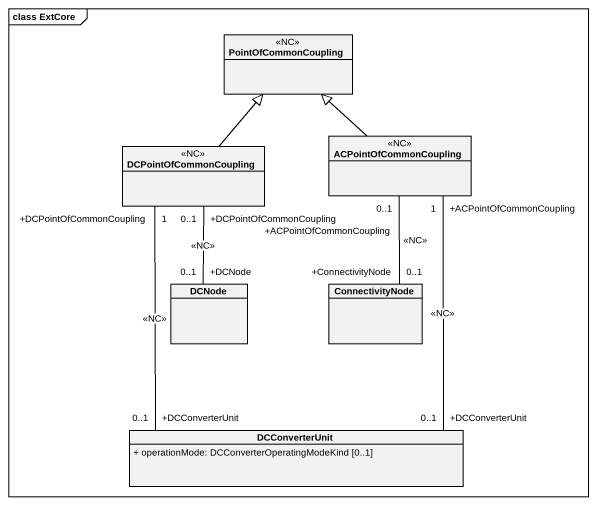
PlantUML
@startuml
mainframe class ExtCore
hide circle
hide empty members
skinparam classAttributeIconSize 0
class PointOfCommonCoupling <<NC>>
class DCPointOfCommonCoupling <<NC>>
class ACPointOfCommonCoupling <<NC>>
class DCNode
class ConnectivityNode
class DCConverterUnit {
  + operationMode: DCConverterOperatingModeKind [0..1]
}
DCPointOfCommonCoupling -up-|> PointOfCommonCoupling
DCPointOfCommonCoupling "+DCPointOfCommonCoupling\n0..1" -- "+DCNode\n0..1" DCNode : <<NC>>
DCPointOfCommonCoupling "+DCPointOfCommonCoupling\n1" -- "+DCConverterUnit\n0..1" DCConverterUnit : <<NC>>
ACPointOfCommonCoupling -up-|> PointOfCommonCoupling
ACPointOfCommonCoupling "+ACPointOfCommonCoupling\n0..1" -- "+ConnectivityNode\n0..1" ConnectivityNode : <<NC>>
ACPointOfCommonCoupling "+ACPointOfCommonCoupling\n1" -- "+DCConverterUnit\n0..1" DCConverterUnit : <<NC>>
@enduml
